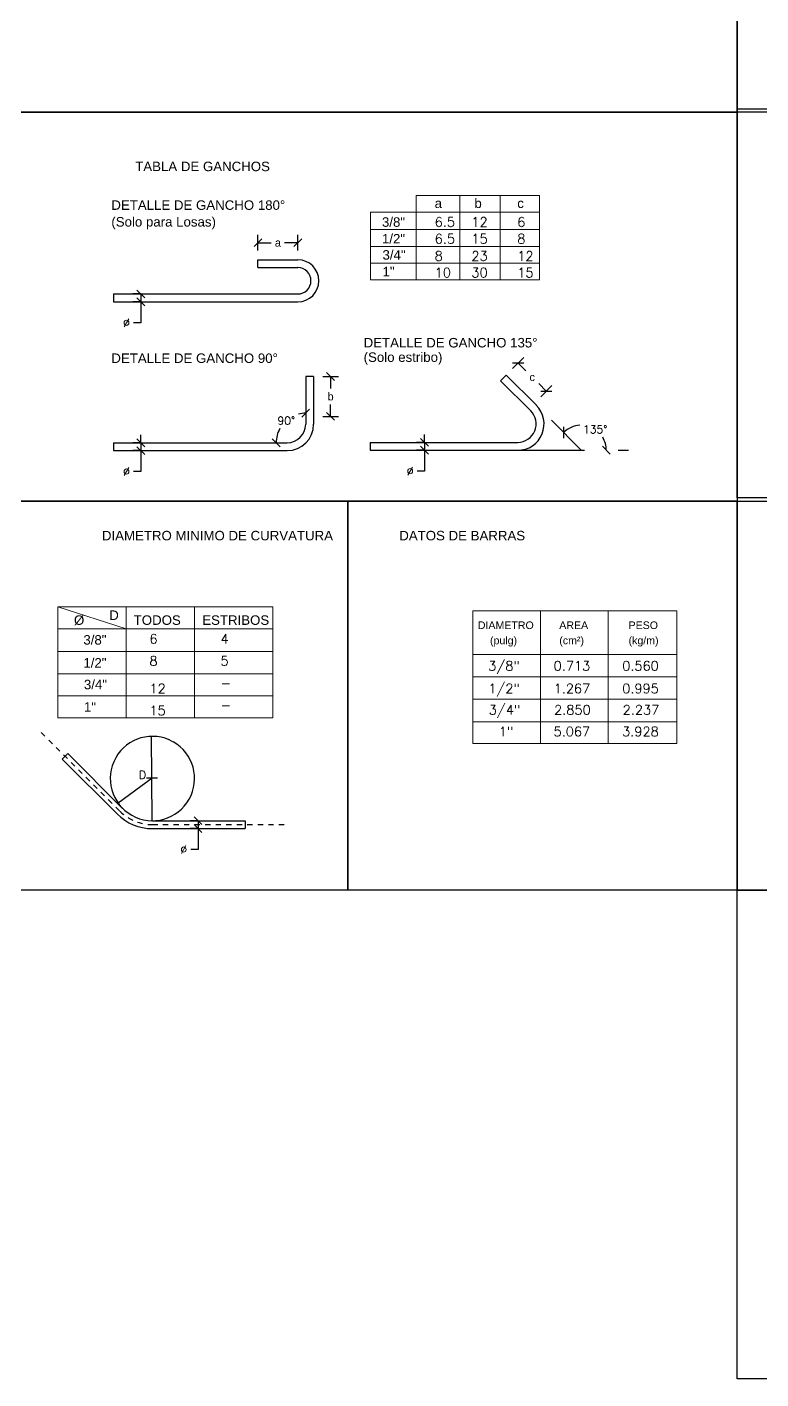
# Model space of a CAD drawing. Header units: millimetres. Extents: x -110 to 118, y 0 to 143.
# Drawn here: x 66.52 to 80.45, y 91.35 to 117.01 of the extents above; entities that cross this region are included whole.
import ezdxf

# ---------------------------------------------------------------- set-up
doc = ezdxf.new("R2010")
doc.units = ezdxf.units.MM
doc.header["$PDMODE"] = 3
doc.linetypes.add('DASHED2', pattern=[9.525, 6.35, -3.175])
doc.linetypes.add('HIDDEN2', pattern=[0.1875, 0.125, -0.0625])
doc.layers.get('0').update_dxf_attribs({"lineweight": 0})
for name, color, linetype in [('DETALLES', 7, 'Continuous'), ('DIMTEXTO', 4, 'Continuous'), ('SANITARIOS', 4, 'Continuous'), ('textos', 7, 'Continuous')]:
    doc.layers.add(name, color=color, linetype=linetype)
doc.layers.add('DIM', color=7, linetype='Continuous', lineweight=15)
doc.layers.add('NOT TO PLOT', color=7, linetype='Continuous', plot=False)
doc.styles.add('SIMPLEX', font='SIMPLEX', dxfattribs={"height": 0.2})
doc.styles.add('SMPLEX', font='simplex.shx')
doc.styles.add('TITULOS', font='arial.ttf')
doc.dimstyles.new('DIM-75', dxfattribs={"dimscale": 0.75, "dimtxt": 0.2, "dimasz": 0.2, "dimexe": 0.2, "dimexo": 0.2, "dimgap": 0.1, "dimtad": 0, "dimtih": 1, "dimtoh": 1, "dimzin": 0, "dimdsep": 46, "dimtxsty": 'SMPLEX', "dimblk1": 'OBLIQUE', "dimblk2": 'OBLIQUE', "dimsah": 1, "dimcen": 0.2, "dimclrd": 4, "dimclre": 4, "dimclrt": 4, "dimadec": 0, "dimazin": 0, "dimtfac": 1, "dimtmove": 0, "dimatfit": 3, "dimldrblk": 'OBLIQUE', "dimfxl": 0.2, "dimfxlon": 1, "dimtfill": 1, "dimtolj": 1, "dimtzin": 0, "dimarcsym": 0})

# ---------------------------------------------------------------- blocks, each defined once
blk = doc.blocks.new('_Oblique')
at = {"layer": 'SANITARIOS', "color": 0, "lineweight": -2}
blk.add_line((-0.5, -0.5), (0.5, 0.5), dxfattribs=at)
blk = doc.blocks.new('*D34')
at = {"layer": 'Defpoints', "color": 0, "transparency": 16777216}
for p in [(71.806, 110.374), (71.806, 109.469), (68.156, 109.119), (71.456, 109.119)]:
    blk.add_point(p, dxfattribs=at)
at = {"layer": 'DIM', "color": 4, "lineweight": -2, "transparency": 16777216}
for start, end in [(90, 104.1283), (151.1169, 180)]:
    blk.add_arc((71.806, 109.119), 0.559, start, end, dxfattribs=at)
at = {"layer": 'DIM', "color": 4, "lineweight": -2, "transparency": 16777216, "xscale": 0.15, "yscale": 0.15, "zscale": 0.15}
for p, rotation in [((71.806, 109.678), 359.9999999999986), ((71.247, 109.119), 269.9999999999981)]:
    blk.add_blockref('_Oblique', p, dxfattribs=dict(at, rotation=rotation))
at = {"layer": 'DIM', "color": 4, "transparency": 16777216, "insert": (71.438, 109.539), "char_height": 0.15, "attachment_point": 5, "style": 'SMPLEX', "bg_fill": 3, "box_fill_scale": 1.1, "bg_fill_color": 256, "bg_fill_true_color": 13158600, "bg_fill_transparency": 0}
blk.add_mtext('\\A1;90°', dxfattribs=at)
at = {"layer": 'Defpoints', "color": 0, "transparency": 16777216}
blk.add_point((71.322, 109.398), dxfattribs=at)
blk = doc.blocks.new('*D35')
at = {"layer": 'Defpoints', "color": 0, "transparency": 16777216}
for p in [(68.751, 109.119), (68.678, 108.969), (68.751, 108.969)]:
    blk.add_point(p, dxfattribs=at)
at = {"layer": 'DIM', "color": 4, "lineweight": -2, "transparency": 16777216}
for p, q in [((68.678, 109.119), (68.528, 109.119)), ((68.678, 109.119), (68.678, 109.269)), ((68.678, 109.119), (68.678, 108.969)), ((68.678, 108.969), (68.528, 108.969)), ((68.678, 108.969), (68.678, 108.572)), ((68.678, 108.572), (68.528, 108.572))]:
    blk.add_line(p, q, dxfattribs=at)
at = {"layer": 'DIM', "color": 4, "lineweight": -2, "transparency": 16777216, "xscale": 0.15, "yscale": 0.15, "zscale": 0.15}
for p, rotation in [((68.678, 109.119), 270), ((68.678, 108.969), 90)]:
    blk.add_blockref('_Oblique', p, dxfattribs=dict(at, rotation=rotation))
at = {"layer": 'DIM', "color": 4, "transparency": 16777216, "insert": (68.406, 108.572), "char_height": 0.15, "attachment_point": 5, "style": 'SMPLEX', "bg_fill": 3, "box_fill_scale": 1.1, "bg_fill_color": 256, "bg_fill_true_color": 13158600, "bg_fill_transparency": 0}
blk.add_mtext('\\A1;%%C ', dxfattribs=at)
blk = doc.blocks.new('*D36')
at = {"layer": 'Defpoints', "color": 0, "transparency": 16777216}
for p in [(68.751, 111.942), (68.678, 111.792), (68.751, 111.792)]:
    blk.add_point(p, dxfattribs=at)
at = {"layer": 'DIM', "color": 4, "lineweight": -2, "transparency": 16777216}
for p, q in [((68.678, 111.942), (68.528, 111.942)), ((68.678, 111.942), (68.678, 111.792)), ((68.678, 111.792), (68.528, 111.792)), ((68.678, 111.792), (68.678, 111.395)), ((68.678, 111.395), (68.528, 111.395))]:
    blk.add_line(p, q, dxfattribs=at)
at = {"layer": 'DIM', "color": 4, "lineweight": -2, "transparency": 16777216, "xscale": 0.15, "yscale": 0.15, "zscale": 0.15}
for p, rotation in [((68.678, 111.942), 90), ((68.678, 111.792), 270)]:
    blk.add_blockref('_Oblique', p, dxfattribs=dict(at, rotation=rotation))
at = {"layer": 'DIM', "color": 4, "transparency": 16777216, "insert": (68.406, 111.395), "char_height": 0.15, "attachment_point": 5, "style": 'SMPLEX', "bg_fill": 3, "box_fill_scale": 1.1, "bg_fill_color": 256, "bg_fill_true_color": 13158600, "bg_fill_transparency": 0}
blk.add_mtext('\\A1;%%C ', dxfattribs=at)
blk = doc.blocks.new('*D39')
at = {"layer": 'Defpoints', "color": 0, "transparency": 16777216}
for p in [(76.47, 109.544), (75.83, 108.976), (77.042, 108.971), (77.93, 108.976)]:
    blk.add_point(p, dxfattribs=at)
at = {"layer": 'DIM', "color": 4, "lineweight": -2, "transparency": 16777216}
for start, end in [(93.2058, 135), (360, 31.1633)]:
    blk.add_arc((77.037, 108.976), 0.475, start, end, dxfattribs=at)
at = {"layer": 'DIM', "color": 4, "lineweight": -2, "transparency": 16777216, "xscale": 0.15, "yscale": 0.15, "zscale": 0.15}
for p, rotation in [((76.701, 109.312), 224.9999999999983), ((77.512, 108.976), 269.9999999999999)]:
    blk.add_blockref('_Oblique', p, dxfattribs=dict(at, rotation=rotation))
at = {"layer": 'DIM', "color": 4, "transparency": 16777216, "insert": (77.3, 109.372), "char_height": 0.15, "attachment_point": 5, "style": 'SMPLEX', "bg_fill": 3, "box_fill_scale": 1.1, "bg_fill_color": 256, "bg_fill_true_color": 13158600, "bg_fill_transparency": 0}
blk.add_mtext('\\A1;135°', dxfattribs=at)
at = {"layer": 'Defpoints', "color": 0, "transparency": 16777216}
blk.add_point((77.037, 109.451), dxfattribs=at)
blk = doc.blocks.new('*D40')
at = {"layer": 'Defpoints', "color": 0, "transparency": 16777216}
for p in [(71.956, 110.374), (72.279, 110.374), (71.956, 109.619)]:
    blk.add_point(p, dxfattribs=at)
at = {"layer": 'DIM', "color": 4, "lineweight": -2, "transparency": 16777216}
for p, q in [((72.129, 110.374), (72.429, 110.374)), ((72.279, 110.374), (72.279, 110.148)), ((72.279, 109.619), (72.279, 109.845)), ((72.129, 109.619), (72.429, 109.619))]:
    blk.add_line(p, q, dxfattribs=at)
at = {"layer": 'DIM', "color": 4, "lineweight": -2, "transparency": 16777216, "xscale": 0.15, "yscale": 0.15, "zscale": 0.15}
for p, rotation in [((72.279, 110.374), 90), ((72.279, 109.619), 270)]:
    blk.add_blockref('_Oblique', p, dxfattribs=dict(at, rotation=rotation))
at = {"layer": 'DIM', "color": 4, "transparency": 16777216, "insert": (72.279, 109.996), "char_height": 0.15, "attachment_point": 5, "style": 'TITULOS', "bg_fill": 3, "box_fill_scale": 1.1, "bg_fill_color": 256, "bg_fill_true_color": 13158600, "bg_fill_transparency": 0}
blk.add_mtext('\\A1;b', dxfattribs=at)
blk = doc.blocks.new('*D41')
at = {"layer": 'Defpoints', "color": 0, "transparency": 16777216}
for p in [(75.839, 110.631), (75.611, 110.403), (76.145, 109.869)]:
    blk.add_point(p, dxfattribs=at)
at = {"layer": 'DIM', "color": 4, "lineweight": -2, "transparency": 16777216}
for p, q in [((75.733, 110.525), (75.945, 110.737)), ((75.839, 110.631), (75.984, 110.486)), ((76.373, 110.097), (76.228, 110.241)), ((76.267, 109.991), (76.479, 110.203))]:
    blk.add_line(p, q, dxfattribs=at)
at = {"layer": 'DIM', "color": 4, "lineweight": -2, "transparency": 16777216, "xscale": 0.15, "yscale": 0.15, "zscale": 0.15}
for p, rotation in [((75.839, 110.631), 135.0000000000003), ((76.373, 110.097), 315.0000000000003)]:
    blk.add_blockref('_Oblique', p, dxfattribs=dict(at, rotation=rotation))
at = {"layer": 'DIM', "color": 4, "transparency": 16777216, "insert": (76.106, 110.364), "char_height": 0.15, "attachment_point": 5, "style": 'TITULOS', "bg_fill": 3, "box_fill_scale": 1.1, "bg_fill_color": 256, "bg_fill_true_color": 13158600, "bg_fill_transparency": 0}
blk.add_mtext('\\A1;c', dxfattribs=at)
blk = doc.blocks.new('*D42')
at = {"layer": 'Defpoints', "color": 0, "transparency": 16777216}
for p in [(74.134, 109.126), (74.061, 108.976), (74.134, 108.976)]:
    blk.add_point(p, dxfattribs=at)
at = {"layer": 'DIM', "color": 4, "lineweight": -2, "transparency": 16777216}
for p, q in [((74.061, 109.126), (73.911, 109.126)), ((74.061, 109.126), (74.061, 109.276)), ((74.061, 109.126), (74.061, 108.976)), ((74.061, 108.976), (73.911, 108.976)), ((74.061, 108.976), (74.061, 108.579)), ((74.061, 108.579), (73.911, 108.579))]:
    blk.add_line(p, q, dxfattribs=at)
at = {"layer": 'DIM', "color": 4, "lineweight": -2, "transparency": 16777216, "xscale": 0.15, "yscale": 0.15, "zscale": 0.15}
for p, rotation in [((74.061, 109.126), 270), ((74.061, 108.976), 90)]:
    blk.add_blockref('_Oblique', p, dxfattribs=dict(at, rotation=rotation))
at = {"layer": 'DIM', "color": 4, "transparency": 16777216, "insert": (73.789, 108.579), "char_height": 0.15, "attachment_point": 5, "style": 'SMPLEX', "bg_fill": 3, "box_fill_scale": 1.1, "bg_fill_color": 256, "bg_fill_true_color": 13158600, "bg_fill_transparency": 0}
blk.add_mtext('\\A1;%%C ', dxfattribs=at)
blk = doc.blocks.new('*D43')
at = {"layer": 'Defpoints', "color": 0, "transparency": 16777216}
for p in [(70.901, 112.915), (70.901, 112.592), (71.656, 112.592)]:
    blk.add_point(p, dxfattribs=at)
at = {"layer": 'DIM', "color": 4, "lineweight": -2, "transparency": 16777216}
for p, q in [((70.901, 112.765), (70.901, 113.065)), ((70.901, 112.915), (71.154, 112.915)), ((71.656, 112.915), (71.404, 112.915)), ((71.656, 112.765), (71.656, 113.065))]:
    blk.add_line(p, q, dxfattribs=at)
at = {"layer": 'DIM', "color": 4, "lineweight": -2, "transparency": 16777216, "xscale": 0.15, "yscale": 0.15, "zscale": 0.15, "rotation": 180}
blk.add_blockref('_Oblique', (70.901, 112.915), dxfattribs=at)
at = {"layer": 'DIM', "color": 4, "lineweight": -2, "transparency": 16777216, "xscale": 0.15, "yscale": 0.15, "zscale": 0.15}
blk.add_blockref('_Oblique', (71.656, 112.915), dxfattribs=at)
at = {"layer": 'DIM', "color": 4, "transparency": 16777216, "insert": (71.279, 112.915), "char_height": 0.15, "attachment_point": 5, "style": 'TITULOS', "bg_fill": 3, "box_fill_scale": 1.1, "bg_fill_color": 256, "bg_fill_true_color": 13158600, "bg_fill_transparency": 0}
blk.add_mtext('\\A1;a', dxfattribs=at)
blk = doc.blocks.new('*D51')
at = {"layer": 'Defpoints', "color": 0, "transparency": 16777216}
for p in [(69.836, 101.947), (69.763, 101.797), (69.836, 101.797)]:
    blk.add_point(p, dxfattribs=at)
at = {"layer": 'DIM', "color": 4, "lineweight": -2, "transparency": 16777216}
for p, q in [((69.763, 101.947), (69.613, 101.947)), ((69.763, 101.947), (69.763, 101.797)), ((69.763, 101.797), (69.613, 101.797)), ((69.763, 101.797), (69.763, 101.399)), ((69.763, 101.399), (69.613, 101.399))]:
    blk.add_line(p, q, dxfattribs=at)
at = {"layer": 'DIM', "color": 4, "lineweight": -2, "transparency": 16777216, "xscale": 0.15, "yscale": 0.15, "zscale": 0.15}
for p, rotation in [((69.763, 101.947), 90), ((69.763, 101.797), 270)]:
    blk.add_blockref('_Oblique', p, dxfattribs=dict(at, rotation=rotation))
at = {"layer": 'DIM', "color": 4, "transparency": 16777216, "insert": (69.492, 101.399), "char_height": 0.15, "attachment_point": 5, "style": 'SMPLEX', "bg_fill": 3, "box_fill_scale": 1.1, "bg_fill_color": 256, "bg_fill_true_color": 13158600, "bg_fill_transparency": 0}
blk.add_mtext('\\A1;%%C ', dxfattribs=at)

msp = doc.modelspace()

# ---------------------------------------------------------------- linework, layer by layer
for p, q in [((73.904, 113.811), (76.245, 113.811)), ((73.904, 113.811), (73.904, 112.208)), ((76.245, 113.811), (76.245, 112.208)), ((73.036, 113.495), (76.245, 113.495)), ((73.036, 113.495), (73.036, 112.208)), ((73.036, 112.208), (76.245, 112.208)), ((67.103, 106.002), (67.103, 103.899)), ((67.103, 106.002), (71.18, 106.002)), ((71.18, 106.002), (71.18, 103.899)), ((74.979, 105.932), (74.977, 103.411)), ((78.852, 105.932), (74.979, 105.932)), ((76.263, 105.932), (76.261, 103.411)), ((77.546, 105.932), (77.545, 103.411)), ((78.852, 105.932), (78.852, 103.411)), ((78.852, 105.099), (74.979, 105.099)), ((67.103, 103.899), (71.18, 103.899)), ((78.85, 103.411), (74.977, 103.411))]:
    msp.add_line(p, q)
at = {"color": 1, "lineweight": 20}
for p, q in [((74.734, 113.811), (74.734, 112.208)), ((75.495, 113.811), (75.495, 112.208)), ((73.036, 113.168), (76.245, 113.168)), ((73.036, 112.841), (76.245, 112.841)), ((73.036, 112.524), (76.245, 112.524)), ((68.401, 105.585), (67.103, 106.002)), ((68.401, 106.002), (68.401, 103.899)), ((69.698, 106.002), (69.698, 103.899)), ((67.103, 105.585), (71.18, 105.585)), ((67.103, 105.158), (71.18, 105.158)), ((67.103, 104.731), (71.18, 104.731)), ((78.852, 104.679), (74.979, 104.679)), ((67.103, 104.315), (71.18, 104.315)), ((78.852, 104.252), (74.979, 104.252)), ((78.852, 103.825), (74.979, 103.825))]:
    msp.add_line(p, q, dxfattribs=at)
at = {"layer": 'DETALLES', "color": 1}
for p, q in [((70.901, 112.592), (71.656, 112.592)), ((70.901, 112.442), (70.901, 112.592)), ((70.901, 112.442), (71.656, 112.442)), ((68.156, 111.942), (71.656, 111.942)), ((68.156, 111.942), (68.156, 111.792)), ((68.156, 111.792), (71.656, 111.792)), ((73.03, 109.126), (73.03, 108.976)), ((68.895, 101.952), (68.878, 103.552)), ((67.29, 103.223), (68.332, 102.181)), ((67.184, 103.117), (68.226, 102.075)), ((68.994, 102.753), (68.785, 102.751)), ((70.659, 101.947), (70.659, 101.797))]:
    msp.add_line(p, q, dxfattribs=at)
at = {"layer": 'DETALLES', "color": 1, "linetype": 'DASHED2', "ltscale": 0.2}
msp.add_line((75.83, 108.976), (77.93, 108.976), dxfattribs=at)
at = {"layer": 'DETALLES', "color": 8, "linetype": 'HIDDEN2', "ltscale": 0.02}
for p, q in [((66.788, 103.619), (68.279, 102.128)), ((68.898, 101.872), (71.496, 101.872))]:
    msp.add_line(p, q, dxfattribs=at)
at = {"layer": 'DETALLES', "color": 1, "linetype": 'DASHED2', "ltscale": 0.3}
msp.add_line((68.893, 102.752), (68.249, 102.277), dxfattribs=at)
at = {"layer": 'DETALLES', "color": 1}
for centre, radius, start, end in [((71.656, 112.192), 0.4, 270, 90), ((71.656, 112.192), 0.25, 270, 90), ((68.898, 102.747), 0.95, 225, 270)]:
    msp.add_arc(centre, radius, start, end, dxfattribs=at)
at = {"layer": 'DETALLES', "color": 8, "linetype": 'HIDDEN2', "ltscale": 0.02}
msp.add_arc((68.898, 102.747), 0.875, 225, 270, dxfattribs=at)
at = {"layer": 'NOT TO PLOT'}
for points in [[(79.992, 125.996), (93.83, 125.996), (93.83, 115.391), (79.992, 115.391)], [(66.155, 122.773), (79.992, 122.773), (79.992, 115.391), (66.155, 115.391)], [(79.992, 115.453), (93.83, 115.453), (93.83, 108.071), (79.992, 108.071)], [(72.607, 108.009), (79.992, 108.009), (79.992, 100.627), (72.607, 100.627)], [(79.992, 108.009), (87.377, 108.009), (87.377, 100.627), (79.992, 100.627)], [(79.992, 100.627), (87.377, 100.627), (87.377, 91.353), (79.992, 91.353)]]:
    msp.add_lwpolyline(points, close=True, dxfattribs=at)
at = {"layer": 'textos', "color": 1}
msp.add_line((67.29, 103.223), (67.184, 103.117), dxfattribs=at)

# ---------------------------------------------------------------- texts
at = {"layer": 'DETALLES', "color": 1, "style": 'SMPLEX'}
msp.add_text('D', height=0.15, dxfattribs=at).set_placement((68.642, 102.742))
at = {"layer": 'DIMTEXTO', "linetype": 'Continuous', "char_height": 0.18, "attachment_point": 4, "style": 'TITULOS'}
for s, insert in [('\\pi-0.36,l0.54,t0.54;TABLA DE GANCHOS', (68.391, 114.361)), ('\\pi-0.36,l0.54,t0.54;DIAMETRO MINIMO DE CURVATURA', (67.759, 107.355)), ('\\pi-0.36,l0.54,t0.54;DATOS DE BARRAS', (73.402, 107.355))]:
    msp.add_mtext(s, dxfattribs=dict(at, insert=insert))
at = {"layer": 'textos', "color": 1}
for s, height, style, p in [('DETALLE DE GANCHO 180%%d', 0.18, 'TITULOS', (68.118, 113.538)), ('a', 0.18, 'TITULOS', (74.254, 113.573)), ('b', 0.18, 'TITULOS', (75.008, 113.573)), ('c', 0.18, 'TITULOS', (75.822, 113.573)), ('(Solo para Losas)', 0.18, 'TITULOS', (68.118, 113.221)), ('3/8"', 0.18, 'TITULOS', (73.254, 113.217)), ('6.5', 0.18, 'SIMPLEX', (74.254, 113.217)), ('12', 0.18, 'SIMPLEX', (74.951, 113.217)), ('6', 0.18, 'SIMPLEX', (75.822, 113.217)), ('1/2"', 0.18, 'TITULOS', (73.254, 112.9)), ('6.5', 0.18, 'SIMPLEX', (74.254, 112.9)), ('15', 0.18, 'SIMPLEX', (74.951, 112.9)), ('8', 0.18, 'SIMPLEX', (75.822, 112.9)), ('3/4"', 0.18, 'TITULOS', (73.264, 112.593)), ('8', 0.18, 'SIMPLEX', (74.254, 112.573)), ('23', 0.18, 'SIMPLEX', (74.951, 112.573)), ('12', 0.18, 'SIMPLEX', (75.822, 112.573)), ('1"', 0.18, 'TITULOS', (73.264, 112.277)), ('10', 0.18, 'SIMPLEX', (74.254, 112.257)), ('30', 0.18, 'SIMPLEX', (74.951, 112.257)), ('15', 0.18, 'SIMPLEX', (75.822, 112.257)), ('DETALLE DE GANCHO 135%%d', 0.18, 'TITULOS', (72.906, 110.927)), ('(Solo estribo)', 0.18, 'TITULOS', (72.906, 110.653)), ('DETALLE DE GANCHO 90%%d', 0.18, 'TITULOS', (68.118, 110.633)), ('%%C', 0.18, 'TITULOS', (67.409, 105.663)), ('D', 0.18, 'TITULOS', (68.078, 105.756)), ('TODOS', 0.18, 'TITULOS', (68.542, 105.663)), ('ESTRIBOS', 0.18, 'TITULOS', (69.843, 105.663)), ('DIAMETRO', 0.144, 'TITULOS', (75.073, 105.584)), ('AREA', 0.144, 'TITULOS', (76.619, 105.584)), ('PESO', 0.144, 'TITULOS', (77.934, 105.584)), ('3/8"', 0.18, 'TITULOS', (67.587, 105.288)), ('6', 0.18, 'SIMPLEX', (68.841, 105.307)), ('4', 0.18, 'SIMPLEX', (70.189, 105.307)), ('(pulg)', 0.144, 'TITULOS', (75.304, 105.295)), ('(cm²)', 0.144, 'TITULOS', (76.619, 105.295)), ('(kg/m)', 0.144, 'TITULOS', (77.934, 105.295)), ('1/2"', 0.18, 'TITULOS', (67.587, 104.852)), ('8', 0.18, 'SIMPLEX', (68.841, 104.89)), ('5', 0.18, 'SIMPLEX', (70.189, 104.89)), ('3/8"', 0.18, 'SIMPLEX', (75.271, 104.794)), ('0.713', 0.18, 'SIMPLEX', (76.512, 104.794)), ('0.560', 0.18, 'SIMPLEX', (77.813, 104.794)), ('3/4"', 0.18, 'TITULOS', (67.597, 104.44)), ('12', 0.18, 'SIMPLEX', (68.841, 104.364)), ('-', 0.18, 'SIMPLEX', (70.189, 104.464)), ('1/2"', 0.18, 'SIMPLEX', (75.271, 104.365)), ('1.267', 0.18, 'SIMPLEX', (76.512, 104.365)), ('0.995', 0.18, 'SIMPLEX', (77.813, 104.365)), ('1"', 0.18, 'TITULOS', (67.597, 104.015)), ('3/4"', 0.18, 'SIMPLEX', (75.28, 103.96)), ('15', 0.18, 'SIMPLEX', (68.841, 103.947)), ('-', 0.18, 'SIMPLEX', (70.189, 104.047)), ('2.850', 0.18, 'SIMPLEX', (76.521, 103.96)), ('2.237', 0.18, 'SIMPLEX', (77.822, 103.96)), ('1"', 0.18, 'SIMPLEX', (75.472, 103.549)), ('5.067', 0.18, 'SIMPLEX', (76.511, 103.549)), ('3.928', 0.18, 'SIMPLEX', (77.812, 103.549))]:
    msp.add_text(s, height=height, dxfattribs=dict(at, style=style)).set_placement(p)

# ---------------------------------------------------------------- dimensions: what is measured, and where the dimension line sits
at = {"layer": 'DIM'}
dim = msp.add_linear_dim(base=(75.839, 110.631), p1=(76.145, 109.869), p2=(75.611, 110.403), angle=315, text='c', dimstyle='DIM-75', override={"dimtxsty": 'TITULOS'}, dxfattribs=at)
dim.commit()
dim.dimension.update_dxf_attribs({"geometry": '*D41', "text_midpoint": (76.106, 110.364)})
dim = msp.add_angular_dim_2l(base=(71.322, 109.398), line1=((71.806, 110.374), (71.806, 109.469)), line2=((68.156, 109.119), (71.456, 109.119)), dimstyle='DIM-75', override={"dimdec": 0, "dimtdec": 0}, dxfattribs=at)
dim.commit()
dim.dimension.update_dxf_attribs({"geometry": '*D34', "text_midpoint": (71.438, 109.539), "dimtype": 162})

# ---------------------------------------------------------------- next in the draw order: linework, layer by layer
at = {"layer": 'DETALLES', "color": 1}
for p, q in [((71.806, 110.374), (71.806, 109.469)), ((71.956, 110.374), (71.956, 109.469)), ((75.611, 110.403), (75.505, 110.296)), ((75.611, 110.403), (76.184, 109.83)), ((75.505, 110.296), (76.077, 109.724)), ((68.156, 109.119), (71.456, 109.119)), ((68.156, 108.969), (71.456, 108.969))]:
    msp.add_line(p, q, dxfattribs=at)
msp.add_arc((71.456, 109.469), 0.35, 270, 0, dxfattribs=at)

# ---------------------------------------------------------------- next in the draw order: dimensions: what is measured, and where the dimension line sits
at = {"layer": 'DIM'}
dim = msp.add_linear_dim(base=(70.901, 112.915), p1=(71.656, 112.592), p2=(70.901, 112.592), text='a', dimstyle='DIM-75', override={"dimtxsty": 'TITULOS'}, dxfattribs=at)
dim.commit()
dim.dimension.update_dxf_attribs({"geometry": '*D43', "text_midpoint": (71.279, 112.915)})
for base, p1, p2, picture, middle in [((68.678, 111.792), (68.751, 111.942), (68.751, 111.792), '*D36', (68.406, 111.395)), ((69.763, 101.797), (69.836, 101.947), (69.836, 101.797), '*D51', (69.492, 101.399))]:
    dim = msp.add_linear_dim(base=base, p1=p1, p2=p2, angle=270, text='%%C ', dimstyle='DIM-75', dxfattribs=at)
    dim.commit()
    dim.dimension.update_dxf_attribs({"geometry": picture, "text_midpoint": middle, "dimtype": 161})
dim = msp.add_angular_dim_2l(base=(77.037, 109.451), line1=((75.83, 108.976), (77.93, 108.976)), line2=((76.47, 109.544), (77.042, 108.971)), dimstyle='DIM-75', override={"dimdec": 0, "dimtdec": 0}, dxfattribs=at)
dim.commit()
dim.dimension.update_dxf_attribs({"geometry": '*D39', "text_midpoint": (77.3, 109.372), "dimtype": 162})

# ---------------------------------------------------------------- next in the draw order: linework, layer by layer
at = {"layer": 'DETALLES', "color": 1, "linetype": 'DASHED2', "ltscale": 0.3}
msp.add_line((76.47, 109.544), (77.042, 108.971), dxfattribs=at)
at = {"layer": 'DETALLES', "color": 1}
for p, q in [((73.03, 109.126), (75.83, 109.126)), ((73.03, 108.976), (75.83, 108.976)), ((68.898, 101.947), (70.659, 101.947)), ((68.898, 101.797), (70.659, 101.797))]:
    msp.add_line(p, q, dxfattribs=at)
for centre, radius, start, end in [((75.83, 109.476), 0.5, 270, 45), ((75.83, 109.476), 0.35, 270, 45), ((68.898, 102.747), 0.8, 60.8357, 60.4678)]:
    msp.add_arc(centre, radius, start, end, dxfattribs=at)
at = {"layer": 'NOT TO PLOT'}
msp.add_lwpolyline([(66.155, 108.009), (72.607, 108.009), (72.607, 100.627), (66.155, 100.627)], close=True, dxfattribs=at)

# ---------------------------------------------------------------- next in the draw order: dimensions: what is measured, and where the dimension line sits
at = {"layer": 'DIM'}
dim = msp.add_linear_dim(base=(72.279, 110.374), p1=(71.956, 109.619), p2=(71.956, 110.374), angle=270, text='b', dimstyle='DIM-75', override={"dimtxsty": 'TITULOS'}, dxfattribs=at)
dim.commit()
dim.dimension.update_dxf_attribs({"geometry": '*D40', "text_midpoint": (72.279, 109.996)})
dim = msp.add_linear_dim(base=(68.678, 108.969), p1=(68.751, 109.119), p2=(68.751, 108.969), angle=270, text='%%C ', dimstyle='DIM-75', dxfattribs=at)
dim.commit()
dim.dimension.update_dxf_attribs({"geometry": '*D35', "text_midpoint": (68.406, 108.572), "dimtype": 161})

# ---------------------------------------------------------------- next in the draw order: linework, layer by layer
at = {"layer": 'DETALLES', "color": 1}
for p, q in [((71.956, 110.374), (71.806, 110.374)), ((68.156, 109.119), (68.156, 108.969))]:
    msp.add_line(p, q, dxfattribs=at)
msp.add_arc((71.456, 109.469), 0.5, 270, 0, dxfattribs=at)

# ---------------------------------------------------------------- next in the draw order: dimensions: what is measured, and where the dimension line sits
at = {"layer": 'DIM'}
dim = msp.add_linear_dim(base=(74.061, 108.976), p1=(74.134, 109.126), p2=(74.134, 108.976), angle=270, text='%%C ', dimstyle='DIM-75', dxfattribs=at)
dim.commit()
dim.dimension.update_dxf_attribs({"geometry": '*D42', "text_midpoint": (73.789, 108.579), "dimtype": 161})

# ---------------------------------------------------------------- next in the draw order: linework, layer by layer
at = {"layer": 'NOT TO PLOT'}
msp.add_lwpolyline([(66.155, 115.391), (79.992, 115.391), (79.992, 108.009), (66.155, 108.009)], close=True, dxfattribs=at)

doc.saveas('drawing.dxf')
